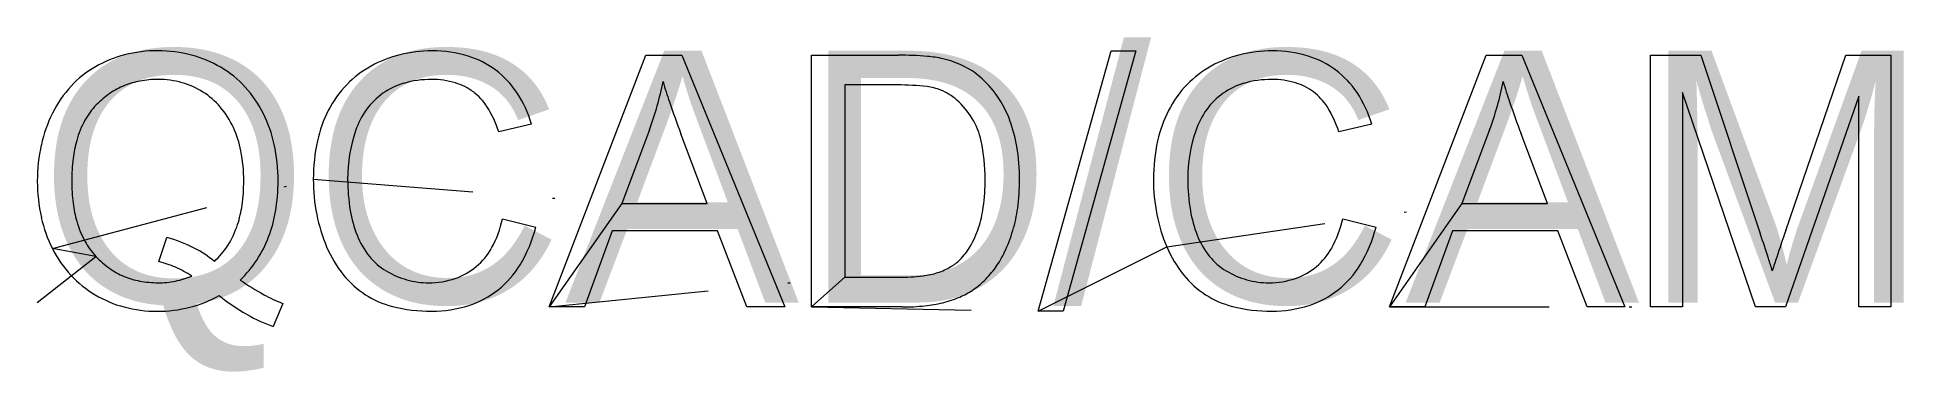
# Model space of a CAD drawing. Header units: millimetres. Extents: x 0 to 74.1, y -2.7 to 10.5.
import ezdxf

# ---------------------------------------------------------------- set-up
doc = ezdxf.new("R2010")
doc.units = ezdxf.units.MM
doc.linetypes.add('DASHDOT2', pattern=[12.7, 6.35, -3.175, 0, -3.175])
doc.layers.get('0').update_dxf_attribs({"lineweight": 25, "true_color": 0xffffff})
for name, color, linetype, lineweight, true_color in [('CAM ... GCodeMM', 7, 'Continuous', 20, 0xffffff), ('CAM ... GCodeMM ... normal', 8, 'Continuous', 20, 0x808080), ('CAM ... GCodeMM ... rapid', 150, 'DASHDOT2', 20, 0x0088ff), ('CAM ... GCodeMM ... source', 7, 'Continuous', 20, 0xffffff)]:
    doc.layers.add(name, color=color, linetype=linetype, lineweight=lineweight, true_color=true_color)
doc.styles.add('textstyle11', font='')
doc.styles.add('textstyle12', font='')
doc.styles.get('textstyle11').set_extended_font_data('Arial')
doc.styles.get('textstyle12').set_extended_font_data('Arial')

# ---------------------------------------------------------------- blocks, each defined once
blk = doc.blocks.new('CAMTOOLPATH$$GCodeMM$$Profile 1')
at = {"layer": 'CAM ... GCodeMM ... normal'}
for p, q in [((20.332, -0.177, 0.1), (24.172, 9.823, 0.1)), ((24.172, 9.823, 0.1), (25.598, 9.823, 0.1)), ((25.598, 9.823, 0.1), (29.691, -0.177, 0.1)), ((30.747, -0.177, 0.1), (30.747, 9.823, 0.1)), ((30.747, 9.823, 0.1), (34.191, 9.823, 0.1)), ((39.756, -0.348, 0.1), (42.655, 9.993, 0.1)), ((43.637, 9.993, 0.1), (40.745, -0.348, 0.1)), ((42.655, 9.993, 0.1), (43.637, 9.993, 0.1)), ((53.703, -0.177, 0.1), (57.543, 9.823, 0.1)), ((57.543, 9.823, 0.1), (58.969, 9.823, 0.1)), ((58.969, 9.823, 0.1), (63.062, -0.177, 0.1)), ((64.076, -0.177, 0.1), (64.076, 9.823, 0.1)), ((64.076, 9.823, 0.1), (66.068, 9.823, 0.1)), ((66.068, 9.823, 0.1), (68.435, 2.742, 0.1)), ((69.445, 2.865, 0.1), (71.839, 9.823, 0.1)), ((71.839, 9.823, 0.1), (73.619, 9.823, 0.1)), ((73.619, 9.823, 0.1), (73.619, -0.177, 0.1)), ((34.171, 8.643, 0.1), (32.07, 8.643, 0.1)), ((32.07, 8.643, 0.1), (32.07, 1.003, 0.1)), ((68.244, -0.177, 0.1), (65.352, 8.336, 0.1)), ((65.352, 8.336, 0.1), (65.352, -0.177, 0.1)), ((72.344, 8.192, 0.1), (69.438, -0.177, 0.1)), ((72.344, -0.177, 0.1), (72.344, 8.192, 0.1)), ((19.631, 7.08, 0.1), (18.329, 6.774, 0.1)), ((24.316, 6.862, 0.1), (23.217, 3.929, 0.1)), ((26.608, 3.929, 0.1), (25.564, 6.698, 0.1)), ((53.002, 7.08, 0.1), (51.699, 6.774, 0.1)), ((57.686, 6.862, 0.1), (56.588, 3.929, 0.1)), ((59.978, 3.929, 0.1), (58.935, 6.698, 0.1)), ((10.962, 4.898, 2), (10.962, 4.898, 0.1)), ((10.962, 4.898, 0.1), (10.962, 4.898, 2)), ((23.217, 3.929, 2), (23.217, 3.929, 0.1)), ((23.217, 3.929, 0.1), (26.608, 3.929, 0.1)), ((23.217, 3.929, 0.1), (23.217, 3.929, 2)), ((56.588, 3.929, 2), (56.588, 3.929, 0.1)), ((56.588, 3.929, 0.1), (59.978, 3.929, 0.1)), ((56.588, 3.929, 0.1), (56.588, 3.929, 2)), ((18.479, 3.329, 0.1), (19.802, 2.995, 0.1)), ((51.849, 3.329, 0.1), (53.173, 2.995, 0.1)), ((4.823, 1.623, 0.1), (5.143, 2.585, 0.1)), ((22.835, 2.851, 0.1), (21.737, -0.177, 0.1)), ((27.017, 2.851, 0.1), (22.835, 2.851, 0.1)), ((28.183, -0.177, 0.1), (27.017, 2.851, 0.1)), ((56.206, 2.851, 0.1), (55.108, -0.177, 0.1)), ((60.388, 2.851, 0.1), (56.206, 2.851, 0.1)), ((61.554, -0.177, 0.1), (60.388, 2.851, 0.1)), ((0.597, 2.149, 2), (0.597, 2.149, 0.1)), ((0.597, 2.149, 0.1), (0.597, 2.149, 2)), ((2.329, 1.828, 2), (2.329, 1.828, 0.1)), ((2.329, 1.828, 0.1), (2.329, 1.828, 2)), ((44.861, 2.217, 2), (44.861, 2.217, 0.1)), ((44.861, 2.217, 0.1), (44.861, 2.217, 2)), ((32.07, 1.003, 2), (32.07, 1.003, 0.1)), ((32.07, 1.003, 0.1), (34.205, 1.003, 0.1)), ((32.07, 1.003, 0.1), (32.07, 1.003, 2)), ((9.754, -0.034, 0.1), (9.366, -0.955, 0.1)), ((20.332, -0.177, 2), (20.332, -0.177, 0.1)), ((21.737, -0.177, 0.1), (20.332, -0.177, 0.1)), ((20.332, -0.177, 0.1), (20.332, -0.177, 2)), ((29.691, -0.177, 0.1), (28.183, -0.177, 0.1)), ((30.747, -0.177, 2), (30.747, -0.177, 0.1)), ((34.355, -0.177, 0.1), (30.747, -0.177, 0.1)), ((30.747, -0.177, 0.1), (30.747, -0.177, 2)), ((39.756, -0.348, 2), (39.756, -0.348, 0.1)), ((40.745, -0.348, 0.1), (39.756, -0.348, 0.1)), ((39.756, -0.348, 0.1), (39.756, -0.348, 2)), ((53.703, -0.177, 2), (53.703, -0.177, 0.1)), ((55.108, -0.177, 0.1), (53.703, -0.177, 0.1)), ((53.703, -0.177, 0.1), (53.703, -0.177, 2)), ((63.062, -0.177, 0.1), (61.554, -0.177, 0.1)), ((64.076, -0.177, 2), (64.076, -0.177, 0.1)), ((65.352, -0.177, 0.1), (64.076, -0.177, 0.1)), ((64.076, -0.177, 0.1), (64.076, -0.177, 2)), ((69.438, -0.177, 0.1), (68.244, -0.177, 0.1)), ((73.619, -0.177, 0.1), (72.344, -0.177, 0.1))]:
    blk.add_line(p, q, dxfattribs=at)
for centre, radius, start, end in [((4.61, 5.345, 0.1), 4.633, 104.35105, 119.78284), ((4.789, 4.648, 0.1), 5.352, 90, 104.35105), ((4.789, 4.755, 0.1), 5.245, 75.22947, 90), ((4.964, 5.422, 0.1), 4.555, 59.37343, 75.22947), ((15.553, 5.199, 0.1), 4.778, 103.97935, 118.7222), ((15.682, 4.682, 0.1), 5.311, 90, 103.97935), ((15.682, 5.056, 0.1), 4.937, 73.15879, 90), ((16.085, 6.39, 0.1), 3.544, 53.25253, 73.15879), ((34.191, -4.654, 0.1), 14.477, 85.3999, 90), ((35.015, 5.578, 0.1), 4.212, 76.86598, 85.3999), ((35.121, 5.982, 0.1), 3.794, 63.97041, 77.0386), ((48.924, 5.199, 0.1), 4.778, 103.97935, 118.7222), ((49.053, 4.682, 0.1), 5.311, 90, 103.97935), ((49.053, 5.056, 0.1), 4.937, 73.15879, 90), ((49.456, 6.39, 0.1), 3.544, 53.25253, 73.15879), ((4.328, 5.838, 0.1), 4.064, 119.78284, 137.25112), ((5.097, 5.645, 0.1), 4.296, 42.62555, 59.37343), ((15.184, 5.872, 0.1), 4.011, 118.7222, 136.12772), ((16.063, 6.359, 0.1), 3.582, 33.56396, 53.25253), ((35.425, 6.606, 0.1), 3.1, 49.50491, 63.97041), ((34.958, 6.027, 0.1), 3.844, 34.70705, 49.80795), ((48.555, 5.872, 0.1), 4.011, 118.7222, 136.12772), ((49.433, 6.359, 0.1), 3.582, 33.56396, 53.25253), ((4.709, 5.486, 0.1), 4.583, 137.25112, 153.69304), ((4.827, 5.452, 0.1), 3.453, 124.41891, 136.08092), ((4.616, 5.761, 0.1), 3.08, 112.06656, 124.41891), ((4.655, 5.664, 0.1), 3.184, 100.43107, 112.06656), ((4.795, 4.902, 0.1), 3.959, 90, 100.43107), ((4.795, 5.346, 0.1), 3.515, 74.30088, 90), ((4.89, 5.682, 0.1), 3.166, 57.75212, 74.30088), ((4.952, 5.781, 0.1), 3.049, 40.60129, 57.75212), ((4.959, 5.518, 0.1), 4.483, 26.23387, 42.62555), ((15.43, 5.636, 0.1), 4.352, 136.12772, 152.83326), ((15.406, 5.956, 0.1), 2.89, 125.51379, 143.74616), ((15.295, 6.112, 0.1), 2.699, 105.99896, 125.51379), ((15.655, 4.858, 0.1), 4.002, 90, 105.99896), ((15.655, 5.526, 0.1), 3.335, 73.34385, 90), ((15.965, 6.564, 0.1), 2.251, 53.03571, 73.34385), ((15.982, 6.586, 0.1), 2.223, 32.42343, 53.03571), ((15.216, 5.797, 0.1), 4.598, 16.206, 33.56396), ((12.354, 11.268, 0.1), 12.748, 339.77962, 348.70832), ((40.66, 13.288, 0.1), 16.438, 195.9454, 198.88609), ((34.171, -1.192, 0.1), 9.835, 83.18423, 90), ((35.069, 6.321, 0.1), 2.268, 68.96249, 83.18423), ((35.123, 6.484, 0.1), 2.096, 47.95247, 68.74949), ((34.469, 5.689, 0.1), 4.438, 20.65891, 34.70705), ((48.801, 5.636, 0.1), 4.352, 136.12772, 152.83326), ((48.777, 5.956, 0.1), 2.89, 125.51379, 143.74616), ((48.666, 6.112, 0.1), 2.699, 105.99896, 125.51379), ((49.025, 4.858, 0.1), 4.002, 90, 105.99896), ((49.025, 5.526, 0.1), 3.335, 73.34385, 90), ((49.336, 6.564, 0.1), 2.251, 53.03571, 73.34385), ((49.353, 6.586, 0.1), 2.223, 32.42343, 53.03571), ((48.587, 5.797, 0.1), 4.598, 16.206, 33.56396), ((45.724, 11.268, 0.1), 12.748, 339.77962, 348.70832), ((74.031, 13.288, 0.1), 16.438, 195.9454, 198.88609), ((5.57, 5.06, 0.1), 5.543, 153.69304, 167.44048), ((4.403, 5.861, 0.1), 2.865, 136.08092, 151.19581), ((4.656, 5.527, 0.1), 3.439, 24.46018, 40.60129), ((4.195, 5.142, 0.1), 5.335, 12.31945, 26.23387), ((15.969, 5.359, 0.1), 4.958, 152.83326, 167.64594), ((15.567, 5.838, 0.1), 3.089, 143.74616, 161.37637), ((14.21, 5.461, 0.1), 4.323, 17.67968, 32.42343), ((64.851, 21.564, 0.1), 42.006, 198.88609, 200.72556), ((34.309, 5.582, 0.1), 3.311, 31.43895, 47.95247), ((49.34, 5.359, 0.1), 4.958, 152.83326, 167.64594), ((48.938, 5.838, 0.1), 3.089, 143.74616, 161.37637), ((47.581, 5.461, 0.1), 4.323, 17.67968, 32.42343), ((98.222, 21.564, 0.1), 42.006, 198.88609, 200.72556), ((5.248, 5.396, 0.1), 3.829, 151.19581, 164.25969), ((3.984, 5.221, 0.1), 4.178, 11.00847, 24.46018), ((18.299, 4.914, 0.1), 5.973, 161.34567, 180.09294), ((34.713, 5.828, 0.1), 2.839, 12.05601, 31.43895), ((33.402, 5.286, 0.1), 5.578, 9.36898, 20.65891), ((51.67, 4.914, 0.1), 5.973, 161.34567, 180.09294), ((6.636, 4.823, 0.1), 6.636, 167.44048, 180), ((6.161, 5.139, 0.1), 4.777, 164.25969, 172.97968), ((1.971, 4.829, 0.1), 6.228, 0, 11.00847), ((2.765, 4.829, 0.1), 6.799, 0, 12.31945), ((18.077, 4.898, 0.1), 7.115, 167.64594, 180), ((30.355, 4.898, 0.1), 7.295, 0, 12.05601), ((30.922, 4.877, 0.1), 8.092, 0, 9.36898), ((51.447, 4.898, 0.1), 7.115, 167.64594, 180), ((8.73, 4.823, 0.1), 7.366, 172.97968, 180), ((6.652, 4.823, 0.1), 6.652, 180, 192.58296), ((8.406, 4.823, 0.1), 7.042, 180, 187.20919), ((1.289, 4.829, 0.1), 6.911, 351.95885, 0), ((2.266, 4.829, 0.1), 7.298, 350.40928, 0), ((18.221, 4.898, 0.1), 7.26, 180, 191.15565), ((19.954, 4.905, 0.1), 7.628, 180, 189.47655), ((29.355, 4.898, 0.1), 8.295, 352.23936, 0), ((30.377, 4.877, 0.1), 8.637, 352.49413, 0), ((51.592, 4.898, 0.1), 7.26, 180, 191.15565), ((53.325, 4.905, 0.1), 7.628, 180, 189.47655), ((6.1, 4.531, 0.1), 4.718, 187.20919, 196.01991), ((3.654, 4.495, 0.1), 4.522, 342.01361, 351.95885), ((33.101, 4.387, 0.1), 4.514, 341.71272, 352.23936), ((33.377, 4.482, 0.1), 5.611, 343.17859, 352.49413), ((5.325, 4.527, 0.1), 5.293, 192.58296, 206.69661), ((5.3, 4.301, 0.1), 3.885, 196.01991, 208.59457), ((4.418, 4.247, 0.1), 3.719, 327.88275, 342.01361), ((4.225, 4.498, 0.1), 5.311, 339.16203, 350.40928), ((17.471, 4.75, 0.1), 6.495, 191.15565, 202.95252), ((17.238, 4.451, 0.1), 4.874, 189.47655, 201.33964), ((14.257, 4.242, 0.1), 4.319, 331.2602, 347.79953), ((14.409, 4.371, 0.1), 5.566, 328.94387, 345.68207), ((33.596, 4.224, 0.1), 3.993, 329.90707, 341.71272), ((50.841, 4.75, 0.1), 6.495, 191.15565, 202.95252), ((50.608, 4.451, 0.1), 4.874, 189.47655, 201.33964), ((47.628, 4.242, 0.1), 4.319, 331.2602, 347.79953), ((47.78, 4.371, 0.1), 5.566, 328.94387, 345.68207), ((4.578, 3.908, 0.1), 3.063, 208.59457, 222.76378), ((3.525, -3.199, 0.1), 6.006, 63.18727, 74.3704), ((4.95, 3.913, 0.1), 3.09, 312.37359, 327.88275), ((4.835, 4.251, 0.1), 4.653, 313.81258, 339.33463), ((15.658, 3.834, 0.1), 3.178, 201.33964, 219.10937), ((32.708, 4.684, 0.1), 6.31, 334.90236, 343.17859), ((49.028, 3.834, 0.1), 3.178, 201.33964, 219.10937), ((-61.055, -40.124, 0.1), 136.401, 17.8787, 18.31632), ((186.93, -37.307, 0.1), 124.164, 161.12262, 161.63823), ((4.721, 4.223, 0.1), 4.617, 206.69661, 222.74022), ((4.827, 4.138, 0.1), 3.402, 222.76378, 234.73336), ((3.827, -2.397, 0.1), 4.142, 66.37062, 76.09731), ((4.415, -1.438, 0.1), 4.033, 49.52882, 63.18727), ((15.831, 4.055, 0.1), 4.714, 202.95252, 218.95855), ((15.157, 3.427, 0.1), 2.532, 219.10937, 239.03624), ((15.793, 3.399, 0.1), 2.567, 309.75566, 331.2602), ((16.009, 3.407, 0.1), 3.698, 308.37211, 328.94387), ((35.4, 2.96, 0.1), 1.774, 300.02563, 315), ((34.879, 3.48, 0.1), 2.509, 315, 329.90707), ((35.017, 3.603, 0.1), 3.76, 324.17473, 334.90236), ((49.201, 4.055, 0.1), 4.714, 202.95252, 218.95855), ((48.527, 3.427, 0.1), 2.532, 219.10937, 239.03624), ((49.164, 3.399, 0.1), 2.567, 309.75566, 331.2602), ((49.38, 3.407, 0.1), 3.698, 308.37211, 328.94387), ((37.221, -8.422, 0.1), 33.138, 16.99082, 17.8787), ((99.937, -8.433, 0.1), 32.504, 161.63823, 162.64598), ((4.496, 4.014, 0.1), 4.31, 222.74022, 239.34933), ((4.605, 3.823, 0.1), 3.017, 234.73336, 247.44791), ((4.647, 3.925, 0.1), 3.126, 247.44791, 259.37212), ((4.795, 4.717, 0.1), 3.932, 259.37212, 270), ((4.795, 4.348, 0.1), 3.564, 270, 281.25371), ((3.683, -2.727, 0.1), 4.502, 57.04258, 66.37062), ((4.849, 4.077, 0.1), 3.287, 281.25371, 292.97272), ((14.168, 9.766, 0.1), 10.774, 235.43748, 241.35731), ((15.061, 3.433, 0.1), 3.724, 218.95855, 236.98291), ((15.554, 4.088, 0.1), 3.304, 239.03624, 254.5115), ((15.552, 4.083, 0.1), 3.299, 254.5115, 270), ((15.552, 4.038, 0.1), 3.254, 270, 288.8078), ((15.754, 3.447, 0.1), 2.629, 288.8078, 309.75566), ((34.205, 9.317, 0.1), 8.314, 270, 276.76828), ((34.836, 4.001, 0.1), 2.961, 276.76828, 288.12186), ((34.886, 3.849, 0.1), 2.801, 288.12186, 300.02563), ((35.468, 3.017, 0.1), 3.034, 303.78116, 314.8925), ((34.544, 3.944, 0.1), 4.344, 314.8925, 324.17473), ((48.431, 3.433, 0.1), 3.724, 218.95855, 236.98291), ((48.925, 4.088, 0.1), 3.304, 239.03624, 254.5115), ((48.923, 4.083, 0.1), 3.299, 254.5115, 270), ((48.923, 4.038, 0.1), 3.254, 270, 288.8078), ((49.125, 3.447, 0.1), 2.629, 288.8078, 309.75566), ((4.622, 4.227, 0.1), 4.557, 239.34933, 255.1081), ((4.896, 4.43, 0.1), 4.761, 284.18594, 299.17385), ((12.94, 7.578, 0.1), 9.28, 231.92345, 240.25512), ((11.85, 5.522, 0.1), 5.939, 241.35731, 249.33388), ((14.962, 3.281, 0.1), 3.542, 236.98291, 255.94627), ((15.996, 3.423, 0.1), 3.718, 287.94563, 308.37211), ((34.895, 4.364, 0.1), 4.499, 283.70696, 292.78241), ((35.45, 3.043, 0.1), 3.066, 292.78241, 303.78116), ((48.333, 3.281, 0.1), 3.542, 236.98291, 255.94627), ((49.367, 3.423, 0.1), 3.718, 287.94563, 308.37211), ((4.761, 4.751, 0.1), 5.099, 255.1081, 270), ((4.761, 4.963, 0.1), 5.311, 270, 284.18594), ((11.594, 5.223, 0.1), 6.568, 240.25512, 250.16261), ((15.661, 6.075, 0.1), 6.423, 255.94627, 270), ((15.661, 4.458, 0.1), 4.806, 270, 287.94563), ((34.355, 8.362, 0.1), 8.54, 270, 276.05966), ((34.69, 5.205, 0.1), 5.365, 276.05966, 283.70696), ((49.032, 6.075, 0.1), 6.423, 255.94627, 270), ((49.032, 4.458, 0.1), 4.806, 270, 287.94563)]:
    blk.add_arc(centre, radius, start, end, dxfattribs=at)
at = {"layer": 'CAM ... GCodeMM ... rapid'}
for p, q in [((0.597, 2.149, 2), (10.962, 4.898, 2)), ((10.962, 4.898, 2), (10.962, 4.898, 2)), ((10.962, 4.898, 2), (10.962, 4.898, 2)), ((10.962, 4.898, 2), (23.217, 3.929, 2)), ((23.217, 3.929, 2), (20.332, -0.177, 2)), ((23.217, 3.929, 2), (23.217, 3.929, 2)), ((23.217, 3.929, 2), (23.217, 3.929, 2)), ((44.861, 2.217, 2), (56.588, 3.929, 2)), ((56.588, 3.929, 2), (53.703, -0.177, 2)), ((56.588, 3.929, 2), (56.588, 3.929, 2)), ((56.588, 3.929, 2), (56.588, 3.929, 2)), ((0, 0, 10), (2.329, 1.828, 10)), ((2.329, 1.828, 2), (0.597, 2.149, 2)), ((0.597, 2.149, 2), (0.597, 2.149, 2)), ((0.597, 2.149, 2), (0.597, 2.149, 2)), ((2.329, 1.828, 10), (2.329, 1.828, 2)), ((2.329, 1.828, 2), (2.329, 1.828, 2)), ((39.756, -0.348, 2), (44.861, 2.217, 2)), ((44.861, 2.217, 2), (44.861, 2.217, 2)), ((44.861, 2.217, 2), (44.861, 2.217, 2)), ((20.332, -0.177, 2), (32.07, 1.003, 2)), ((32.07, 1.003, 2), (30.747, -0.177, 2)), ((32.07, 1.003, 2), (32.07, 1.003, 2)), ((32.07, 1.003, 2), (32.07, 1.003, 2)), ((20.332, -0.177, 2), (20.332, -0.177, 2)), ((20.332, -0.177, 2), (20.332, -0.177, 2)), ((30.747, -0.177, 2), (30.747, -0.177, 2)), ((30.747, -0.177, 2), (30.747, -0.177, 2)), ((30.747, -0.177, 2), (39.756, -0.348, 2)), ((39.756, -0.348, 2), (39.756, -0.348, 2)), ((39.756, -0.348, 2), (39.756, -0.348, 2)), ((53.703, -0.177, 2), (53.703, -0.177, 2)), ((53.703, -0.177, 2), (53.703, -0.177, 2)), ((53.703, -0.177, 2), (64.076, -0.177, 2)), ((64.076, -0.177, 2), (64.076, -0.177, 2)), ((64.076, -0.177, 2), (64.076, -0.177, 2)), ((64.076, -0.177, 2), (64.076, -0.177, 10))]:
    blk.add_line(p, q, dxfattribs=at)
at = {"layer": 'CAM ... GCodeMM ... source', "insert": (0, 10), "char_height": 10, "attachment_point": 1, "style": 'textstyle11'}
blk.add_mtext('QCAD/CAM', dxfattribs=at)

msp = doc.modelspace()

# ---------------------------------------------------------------- block references
at = {"layer": 'CAM ... GCodeMM'}
msp.add_blockref('CAMTOOLPATH$$GCodeMM$$Profile 1', (0, 0), dxfattribs=at)

# ---------------------------------------------------------------- texts
at = {"insert": (0, 10), "char_height": 10, "attachment_point": 1, "style": 'textstyle12'}
msp.add_mtext('QCAD/CAM', dxfattribs=at)

doc.saveas('drawing.dxf')
